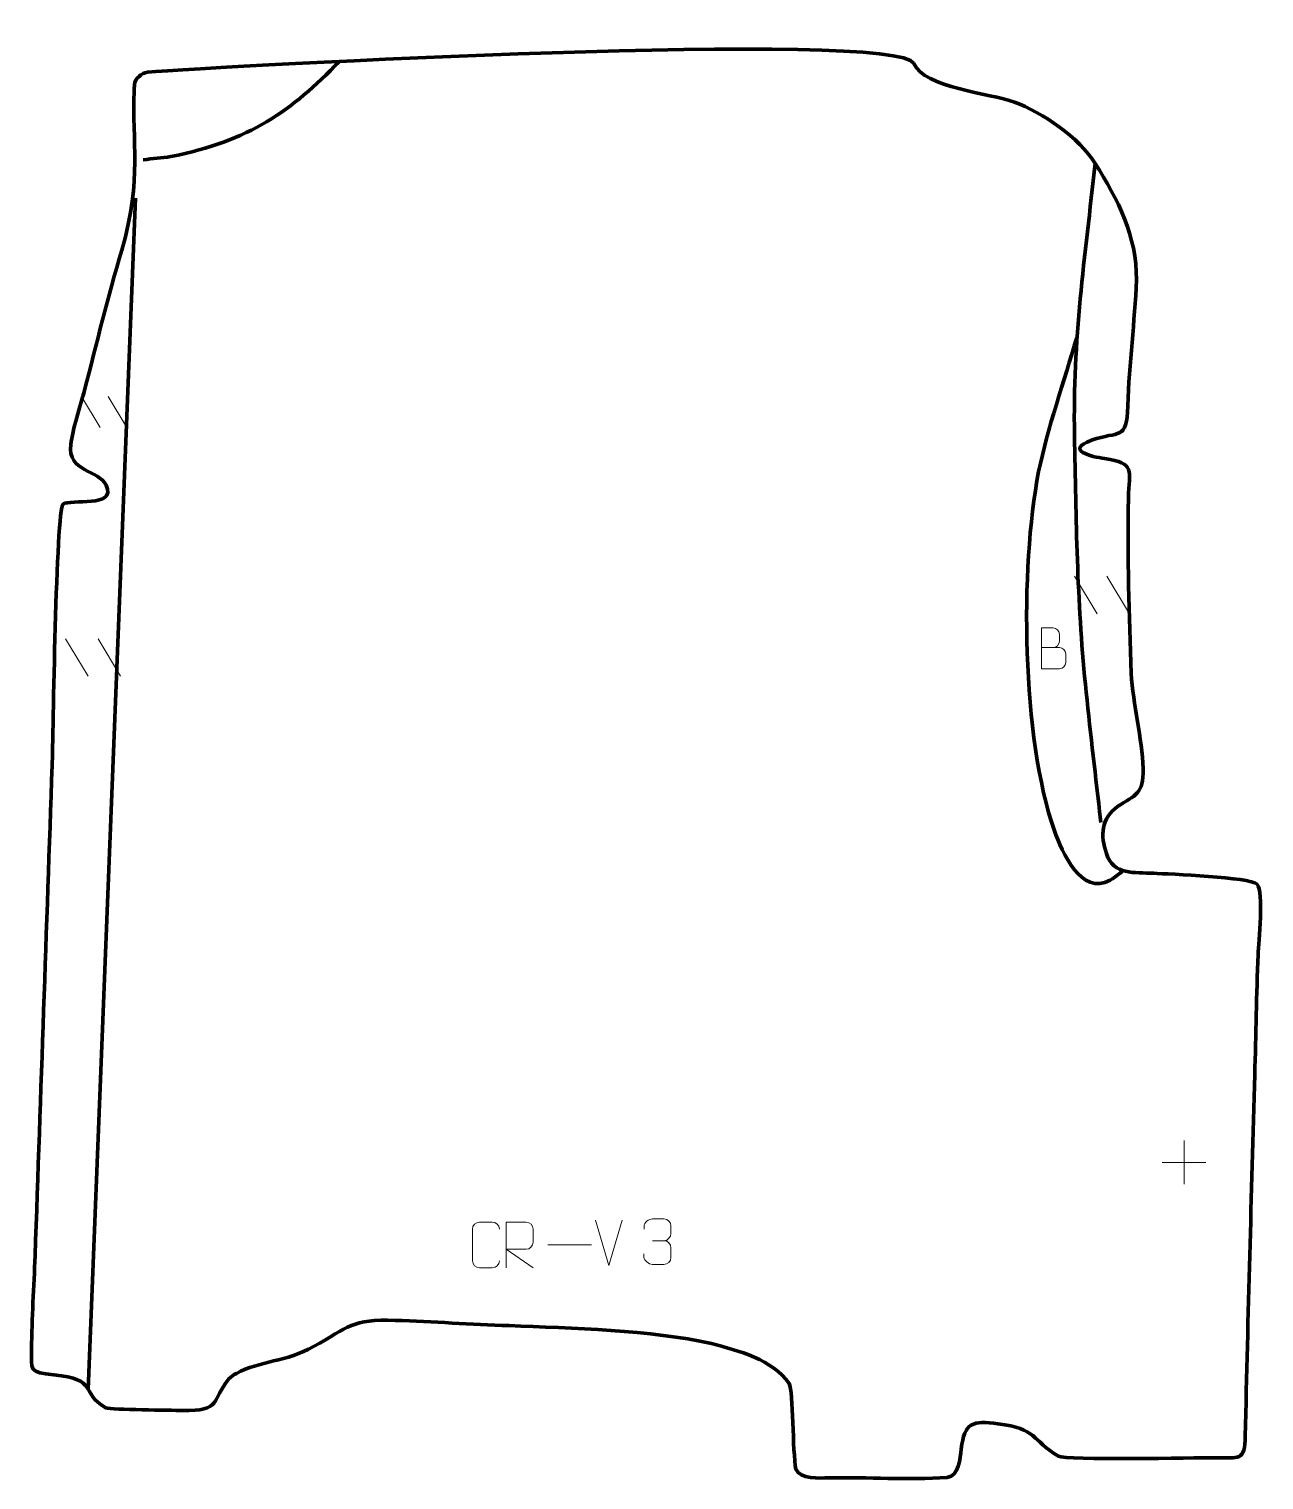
# Model space of a CAD drawing. Header units: millimetres. Extents: x -586 to 90, y 26 to 821.
import ezdxf

# ---------------------------------------------------------------- set-up
doc = ezdxf.new("R2010")
doc.units = ezdxf.units.MM
doc.header["$MEASUREMENT"] = 0
doc.layers.add('layer 2', color=7, linetype='Continuous')
doc.layers.add('layer 3', color=7, linetype='Continuous')

msp = doc.modelspace()

# ---------------------------------------------------------------- linework, layer by layer
at = {"layer": 'layer 2', "color": 142, "lineweight": 158}
for points, knots in [([(-416.2485, 802.8941), (-442.5281, 775.664), (-465.4917, 759.4241), (-508.6213, 750.7362), (-508.6213, 750.7362), (-513.6338, 750.1386), (-518.6599, 749.5839), (-523.6759, 749.0078)], [0, 0, 0, 0, 0.33333333, 0.33333333, 0.33333333, 0.33333333, 1, 1, 1, 1]), ([(-2.2897, 747.0258), (-7.9254, 695.8847), (-14.6603, 650.0045), (-13.646, 598.0872), (-13.646, 598.0872), (-12.7529, 552.3763), (-12.2926, 507.2546), (-7.6745, 461.6926), (-7.6745, 461.6926), (-5.2923, 438.4572), (-2.5266, 415.1958), (0.117, 391.9845), (0.117, 391.9845), (0.343, 390.0112), (0.569, 388.0379), (0.795, 386.0645)], [0, 0, 0, 0, 0.2, 0.2, 0.2, 0.2, 0.4, 0.4, 0.4, 0.4, 0.6, 0.6, 0.6, 0.6, 1, 1, 1, 1]), ([(-12.4266, 651.4378), (-19.3042, 627.9394), (-28.3624, 601.8782), (-33.2826, 578.1811), (-33.2826, 578.1811), (-43.6627, 525.1571), (-42.4635, 432.1735), (-24.6616, 381.4567), (-24.6616, 381.4567), (-20.4668, 370.1015), (-9.9657, 345.4467), (5.8788, 354.4416), (5.8788, 354.4416), (5.8788, 354.4416), (7.1633, 355.1708), (7.1633, 355.1708), (7.1633, 355.1708), (9.3016, 356.5047), (11.0643, 358.0797), (12.9441, 359.6893)], [0, 0, 0, 0, 0.16666667, 0.16666667, 0.16666667, 0.16666667, 0.33333333, 0.33333333, 0.33333333, 0.33333333, 0.5, 0.5, 0.5, 0.5, 0.66666667, 0.66666667, 0.66666667, 0.66666667, 1, 1, 1, 1])]:
    msp.add_open_spline(points, degree=3, knots=knots, dxfattribs=at)
msp.add_open_spline([(-527.889, 728.0214), (-527.889, 728.0214), (-553.8568, 75.5257), (-553.8568, 75.5257)], degree=3, dxfattribs=at)
at = {"layer": 'layer 3', "color": 242, "lineweight": 158}
msp.add_open_spline([(-101.6979, 801.6528), (-95.9122, 788.3406), (-60.1833, 785.5239), (-46.5556, 780.6389), (-46.5556, 780.6389), (-31.1464, 774.8494), (-11.1042, 761.0758), (-2.2897, 747.0258), (-2.2897, 747.0258), (10.1902, 727.1331), (20.4723, 707.2963), (20.3028, 683.2176), (20.3028, 683.2176), (19.3613, 660.1355), (16.3326, 637.58), (15.5427, 614.3048), (15.5427, 614.3048), (14.8782, 594.7271), (10.9609, 600.8336), (-4.2485, 595.3892), (-4.2485, 595.3892), (-19.3434, 589.9859), (-4.3079, 586.2756), (2.8693, 585.3824), (2.8693, 585.3824), (19.8713, 582.6688), (16.2744, 579.5046), (15.9057, 563.4655), (15.9057, 563.4655), (15.2894, 531.5288), (16.3448, 499.6643), (17.3451, 467.7496), (17.3451, 467.7496), (18.671, 450.4021), (23.1609, 432.2315), (23.9806, 415.5577), (23.9806, 415.5577), (24.1482, 401.3406), (19.7939, 401.171), (9.983, 394.7938), (9.983, 394.7938), (1.0886, 388.3793), (0.4262, 378.7637), (3.8343, 368.9571), (3.8343, 368.9571), (7.9977, 356.9772), (19.0229, 358.7724), (29.7261, 358.1971), (29.7261, 358.1971), (38.0859, 357.7509), (82.5448, 356.145), (86.3167, 352.1596), (86.3167, 352.1596), (90.1379, 348.122), (87.2622, 320.3598), (86.9303, 313.6882), (86.9303, 313.6882), (86.0226, 291.7637), (85.6854, 269.8123), (85.0877, 247.8772), (85.0877, 247.8772), (83.2682, 181.9165), (81.3238, 115.9457), (79.9013, 49.9758), (79.9013, 49.9758), (79.6001, 36.005), (76.7037, 38.0704), (63.2789, 38.068), (63.2789, 38.068), (52.3651, 38.0287), (-18.641, 36.7206), (-22.449, 38.9053), (-22.449, 38.9053), (-37.6655, 48.1764), (-33.7862, 53.7871), (-55.6004, 56.7262), (-55.6004, 56.7262), (-69.4141, 58.3688), (-73.9421, 57.5556), (-75.6896, 42.832), (-75.6896, 42.832), (-76.299, 37.6965), (-76.8625, 28.0443), (-83.4441, 27.26), (-83.4441, 27.26), (-104.9216, 25.8927), (-126.6829, 27.4213), (-148.2965, 27.0464), (-148.2965, 27.0464), (-153.124, 26.9626), (-164.1261, 26.1801), (-166.2147, 31.8004), (-166.2147, 31.8004), (-168.1893, 41.6844), (-167.5454, 74.1446), (-169.9589, 78.8168), (-169.9589, 78.8168), (-178.7331, 91.8441), (-198.0744, 96.7564), (-212.5471, 100.6513), (-212.5471, 100.6513), (-245.3846, 107.951), (-289.4229, 109.127), (-323.3626, 110.4265), (-323.3626, 110.4265), (-344.1674, 111.2315), (-364.9774, 112.5117), (-385.7366, 113.3133), (-385.7366, 113.3133), (-409.4269, 114.0642), (-411.0742, 109.863), (-430.4633, 98.9316), (-430.4633, 98.9316), (-445.1443, 90.6546), (-460.065, 91.1118), (-472.6362, 84.2845), (-472.6362, 84.2845), (-474.4434, 83.303), (-475.2719, 82.6872), (-476.7466, 81.2901), (-476.7466, 81.2901), (-486.772, 69.4513), (-480.2301, 63.5709), (-502.3674, 63.9593), (-502.3674, 63.9593), (-508.5758, 64.0869), (-540.8951, 64.372), (-544.2238, 65.3476), (-544.2238, 65.3476), (-558.8519, 74.0959), (-547.9168, 81.0041), (-572.6764, 83.4612), (-572.6764, 83.4612), (-586.2733, 84.8106), (-585.0182, 85.9913), (-584.894, 97.5198), (-584.894, 97.5198), (-584.7104, 114.5619), (-583.609, 131.6784), (-582.9336, 148.7117), (-582.9336, 148.7117), (-579.821, 238.2782), (-576.7084, 327.8448), (-573.596, 417.4113), (-573.596, 417.4113), (-573.1847, 431.2683), (-571.5011, 557.5077), (-567.623, 560.4113), (-567.623, 560.4113), (-563.7248, 563.33), (-537.9406, 558.1376), (-543.9728, 570.7663), (-543.9728, 570.7663), (-548.0273, 579.2547), (-565.3281, 577.7734), (-563.4394, 593.0119), (-563.4394, 593.0119), (-562.376, 601.5914), (-558.1383, 614.1421), (-555.805, 622.8885), (-555.805, 622.8885), (-549.2043, 648.6065), (-543.0876, 674.0354), (-535.3943, 699.496), (-535.3943, 699.496), (-524.1463, 739.8575), (-530.0434, 758.36), (-528.6995, 786.5912), (-528.6995, 786.5912), (-528.6429, 787.7802), (-528.5733, 788.9867), (-528.4893, 790.2126), (-528.4893, 790.2126), (-528.2759, 793.3246), (-524.4944, 796.6713), (-521.4415, 796.9214), (-521.4415, 796.9214), (-481.7045, 800.1776), (-109.9394, 820.6158), (-101.6979, 801.6528)], degree=3, knots=[0, 0, 0, 0, 0.02173913, 0.02173913, 0.02173913, 0.02173913, 0.04347826, 0.04347826, 0.04347826, 0.04347826, 0.06521739, 0.06521739, 0.06521739, 0.06521739, 0.08695652, 0.08695652, 0.08695652, 0.08695652, 0.10869565, 0.10869565, 0.10869565, 0.10869565, 0.13043478, 0.13043478, 0.13043478, 0.13043478, 0.15217391, 0.15217391, 0.15217391, 0.15217391, 0.17391304, 0.17391304, 0.17391304, 0.17391304, 0.19565217, 0.19565217, 0.19565217, 0.19565217, 0.2173913, 0.2173913, 0.2173913, 0.2173913, 0.23913043, 0.23913043, 0.23913043, 0.23913043, 0.26086957, 0.26086957, 0.26086957, 0.26086957, 0.2826087, 0.2826087, 0.2826087, 0.2826087, 0.30434783, 0.30434783, 0.30434783, 0.30434783, 0.32608696, 0.32608696, 0.32608696, 0.32608696, 0.34782609, 0.34782609, 0.34782609, 0.34782609, 0.36956522, 0.36956522, 0.36956522, 0.36956522, 0.39130435, 0.39130435, 0.39130435, 0.39130435, 0.41304348, 0.41304348, 0.41304348, 0.41304348, 0.43478261, 0.43478261, 0.43478261, 0.43478261, 0.45652174, 0.45652174, 0.45652174, 0.45652174, 0.47826087, 0.47826087, 0.47826087, 0.47826087, 0.5, 0.5, 0.5, 0.5, 0.52173913, 0.52173913, 0.52173913, 0.52173913, 0.54347826, 0.54347826, 0.54347826, 0.54347826, 0.56521739, 0.56521739, 0.56521739, 0.56521739, 0.58695652, 0.58695652, 0.58695652, 0.58695652, 0.60869565, 0.60869565, 0.60869565, 0.60869565, 0.63043478, 0.63043478, 0.63043478, 0.63043478, 0.65217391, 0.65217391, 0.65217391, 0.65217391, 0.67391304, 0.67391304, 0.67391304, 0.67391304, 0.69565217, 0.69565217, 0.69565217, 0.69565217, 0.7173913, 0.7173913, 0.7173913, 0.7173913, 0.73913043, 0.73913043, 0.73913043, 0.73913043, 0.76086957, 0.76086957, 0.76086957, 0.76086957, 0.7826087, 0.7826087, 0.7826087, 0.7826087, 0.80434783, 0.80434783, 0.80434783, 0.80434783, 0.82608696, 0.82608696, 0.82608696, 0.82608696, 0.84782609, 0.84782609, 0.84782609, 0.84782609, 0.86956522, 0.86956522, 0.86956522, 0.86956522, 0.89130435, 0.89130435, 0.89130435, 0.89130435, 0.91304348, 0.91304348, 0.91304348, 0.91304348, 0.93478261, 0.93478261, 0.93478261, 0.93478261, 0.95652174, 0.95652174, 0.95652174, 0.95652174, 1, 1, 1, 1], dxfattribs=at)
at = {"layer": 'layer 3', "color": 250, "lineweight": 9}
for points in [[(-557.5756, 619.3672), (-557.5756, 619.3672), (-547.3236, 602.3327), (-547.3236, 602.3327)], [(-542.8747, 619.3672), (-542.8747, 619.3672), (-532.6227, 602.3327), (-532.6227, 602.3327)], [(-13.5916, 520.888), (-13.5916, 520.888), (-1.2273, 500.3437), (-1.2273, 500.3437)], [(4.1383, 520.888), (4.1383, 520.888), (16.5026, 500.3437), (16.5026, 500.3437)], [(-566.2101, 486.6811), (-566.2101, 486.6811), (-553.8458, 466.1368), (-553.8458, 466.1368)], [(-548.4802, 486.6811), (-548.4802, 486.6811), (-536.1159, 466.1368), (-536.1159, 466.1368)], [(46.3912, 211.82), (46.3912, 211.82), (46.3912, 187.8421), (46.3912, 187.8421)], [(34.4023, 199.831), (34.4023, 199.831), (58.3802, 199.831), (58.3802, 199.831)], [(-268.7045, 143.3275), (-268.7045, 143.3275), (-276.0263, 168.2811), (-276.0263, 168.2811)], [(-261.3826, 168.2811), (-261.3826, 168.2811), (-268.7044, 143.3275), (-268.7044, 143.3275)], [(-302.1424, 154.6754), (-302.1424, 154.6754), (-278.1644, 154.6754), (-278.1644, 154.6754)], [(-244.7093, 156.9332), (-244.7093, 156.9332), (-238.5129, 156.9332), (-238.5129, 156.9332)]]:
    msp.add_open_spline(points, degree=3, dxfattribs=at)
for points, knots in [([(-31.7289, 481.8349), (-28.4699, 481.8353), (-25.2105, 481.8353), (-21.9508, 481.8349), (-21.9508, 481.8349), (-20.1815, 481.8194), (-18.4586, 480.2644), (-18.4586, 478.4286), (-18.4586, 478.4286), (-18.4589, 477.4178), (-18.4589, 474.6865), (-18.4586, 473.6754), (-18.4586, 473.6754), (-18.4427, 472.0113), (-19.824, 470.2075), (-21.9034, 470.2227), (-21.9034, 470.2227), (-25.1634, 470.223), (-28.4231, 470.223), (-31.6824, 470.2227), (-31.6824, 470.2227), (-31.6824, 477.6731), (-31.6824, 485.1232), (-31.6824, 492.573), (-31.6824, 492.573), (-29.5563, 492.573), (-27.4299, 492.573), (-25.3034, 492.573), (-25.3034, 492.573), (-23.7979, 492.5888), (-21.9199, 490.8776), (-21.904, 489.1199), (-21.904, 489.1199), (-21.9044, 487.2693), (-21.9044, 487.1386), (-21.904, 485.2877), (-21.904, 485.2877), (-21.8886, 483.4371), (-23.5495, 481.8194), (-25.3499, 481.8349)], [0, 0, 0, 0, 0.09090909, 0.09090909, 0.09090909, 0.09090909, 0.18181818, 0.18181818, 0.18181818, 0.18181818, 0.27272727, 0.27272727, 0.27272727, 0.27272727, 0.36363636, 0.36363636, 0.36363636, 0.36363636, 0.45454545, 0.45454545, 0.45454545, 0.45454545, 0.54545455, 0.54545455, 0.54545455, 0.54545455, 0.63636364, 0.63636364, 0.63636364, 0.63636364, 0.72727273, 0.72727273, 0.72727273, 0.72727273, 0.81818182, 0.81818182, 0.81818182, 0.81818182, 1, 1, 1, 1]), ([(-328.57, 145.9658), (-328.7098, 143.6424), (-330.387, 142.1628), (-332.5347, 142.152), (-332.5347, 142.152), (-334.8666, 142.1524), (-337.1985, 142.1524), (-339.53, 142.152), (-339.53, 142.152), (-341.455, 142.0466), (-343.4271, 143.9311), (-343.4159, 145.9484), (-343.4159, 145.9484), (-343.4155, 151.7185), (-343.4155, 157.4882), (-343.4159, 163.2575), (-343.4159, 163.2575), (-343.4117, 165.3956), (-341.665, 167.1148), (-339.5126, 167.1013), (-339.5126, 167.1013), (-337.1869, 167.1013), (-334.8608, 167.1013), (-332.5347, 167.1013), (-332.5347, 167.1013), (-330.5881, 167.1368), (-328.5967, 165.6453), (-328.57, 163.2077)], [0, 0, 0, 0, 0.125, 0.125, 0.125, 0.125, 0.25, 0.25, 0.25, 0.25, 0.375, 0.375, 0.375, 0.375, 0.5, 0.5, 0.5, 0.5, 0.625, 0.625, 0.625, 0.625, 0.75, 0.75, 0.75, 0.75, 1, 1, 1, 1]), ([(-324.8663, 142.1515), (-324.8663, 142.1515), (-324.8663, 167.105), (-324.8663, 167.105), (-324.8663, 167.105), (-321.2715, 167.105), (-317.676, 167.105), (-314.0808, 167.105), (-314.0808, 167.105), (-311.7555, 167.0673), (-310.1982, 165.5773), (-310.2023, 163.2109), (-310.2023, 163.2109), (-310.2027, 161.1754), (-310.2027, 158.116), (-310.2023, 156.08), (-310.2023, 156.08), (-310.2088, 154.2045), (-312.0211, 152.2627), (-314.0306, 152.2436), (-314.0306, 152.2436), (-314.0306, 152.2436), (-324.8663, 152.2436), (-324.8663, 152.2436), (-324.8663, 152.2436), (-324.8663, 152.2436), (-310.2116, 142.1515), (-310.2116, 142.1515)], [0, 0, 0, 0, 0.125, 0.125, 0.125, 0.125, 0.25, 0.25, 0.25, 0.25, 0.375, 0.375, 0.375, 0.375, 0.5, 0.5, 0.5, 0.5, 0.625, 0.625, 0.625, 0.625, 0.75, 0.75, 0.75, 0.75, 1, 1, 1, 1]), ([(-249.419, 163.1784), (-249.419, 163.1784), (-249.419, 165.0356), (-249.419, 165.0356), (-249.419, 165.0356), (-249.4333, 166.7775), (-246.7688, 168.8956), (-244.7097, 168.8729), (-244.7097, 168.8729), (-242.6456, 168.8729), (-240.5816, 168.8729), (-238.5179, 168.8729), (-238.5179, 168.8729), (-236.3234, 168.8817), (-234.7251, 167.0349), (-234.6807, 165.1228), (-234.6807, 165.1228), (-234.6811, 163.6877), (-234.6811, 162.2526), (-234.6807, 160.8171), (-234.6807, 160.8171), (-234.7293, 159.1636), (-236.3319, 156.9336), (-238.5302, 156.9436), (-238.5302, 156.9436), (-236.3265, 156.9324), (-234.7185, 155.1292), (-234.6645, 153.0697), (-234.6645, 153.0697), (-234.6649, 151.285), (-234.6649, 149.5003), (-234.6645, 147.7152), (-234.6645, 147.7152), (-234.6544, 145.6538), (-236.7093, 143.8907), (-238.5302, 143.8988), (-238.5302, 143.8988), (-240.5955, 143.8991), (-242.6607, 143.8991), (-244.7263, 143.8988), (-244.7263, 143.8988), (-246.8949, 143.9103), (-249.4259, 146.3105), (-249.4445, 147.7723), (-249.4445, 147.7723), (-249.4445, 147.7723), (-249.4445, 149.6809), (-249.4445, 149.6809)], [0, 0, 0, 0, 0.07692308, 0.07692308, 0.07692308, 0.07692308, 0.15384615, 0.15384615, 0.15384615, 0.15384615, 0.23076923, 0.23076923, 0.23076923, 0.23076923, 0.30769231, 0.30769231, 0.30769231, 0.30769231, 0.38461538, 0.38461538, 0.38461538, 0.38461538, 0.46153846, 0.46153846, 0.46153846, 0.46153846, 0.53846154, 0.53846154, 0.53846154, 0.53846154, 0.61538462, 0.61538462, 0.61538462, 0.61538462, 0.69230769, 0.69230769, 0.69230769, 0.69230769, 0.76923077, 0.76923077, 0.76923077, 0.76923077, 0.84615385, 0.84615385, 0.84615385, 0.84615385, 1, 1, 1, 1])]:
    msp.add_open_spline(points, degree=3, knots=knots, dxfattribs=at)

doc.saveas('drawing.dxf')
